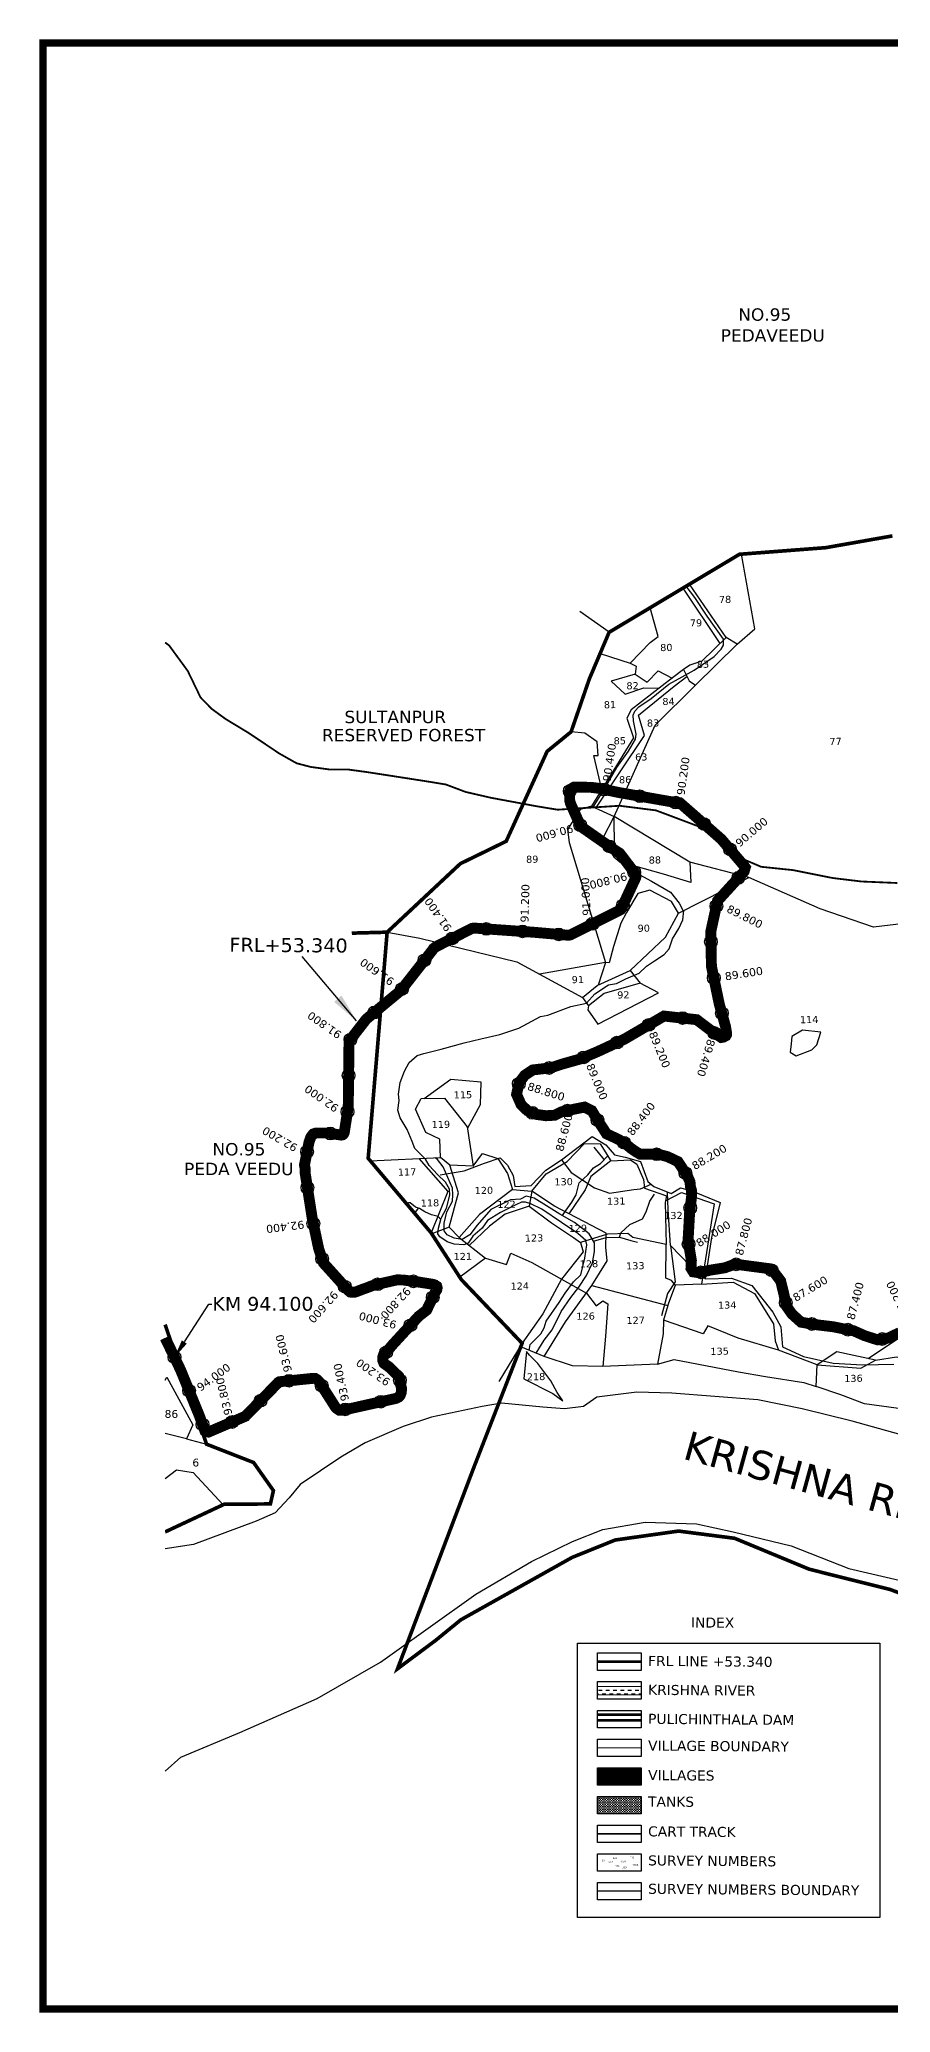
# Model space of a CAD drawing. Header units: inches. Extents: x 375993 to 382005, y 1845847 to 1851272.
# Drawn here: x 375993 to 378334, y 1845847 to 1851272 of the extents above; entities that cross this region are included whole.
import ezdxf
from ezdxf import colors
from ezdxf.entities.mleader import LeaderData, LeaderLine
from ezdxf.math import Vec2, Vec3

# ---------------------------------------------------------------- set-up
doc = ezdxf.new("R2010")
doc.units = ezdxf.units.IN
doc.header["$MEASUREMENT"] = 0
doc.header["$PDMODE"] = 32
doc.header["$PDSIZE"] = 35
for name, color, linetype in [('BND', 6, 'Continuous'), ('FRL', 3, 'Continuous'), ('NALA', 4, 'Continuous'), ('points', 161, 'Continuous'), ('ROAD', 1, 'Continuous'), ('ROADS', 50, 'Continuous'), ('SY.AREA', 7, 'Continuous'), ('TEXT', 7, 'Continuous'), ('VILLAGE AREA', 1, 'Continuous')]:
    doc.layers.add(name, color=color, linetype=linetype)
doc.styles.get("Standard").update_dxf_attribs({"font": 'verdana.ttf'})
doc.linetypes.add('FENCELINE2', pattern='A,0.25,-0.1,[132,ltypeshp.shx,S=0.1,R=0,X=-0.1,Y=0],-0.1,1', length=1.45)
doc.dimstyles.get("Standard").update_dxf_attribs({"dimtxt": 0.18, "dimasz": 0.18, "dimexe": 0.18, "dimexo": 0.0625, "dimgap": 0.09, "dimtad": 0, "dimtih": 1, "dimtoh": 1, "dimdec": 4, "dimzin": 0, "dimdsep": 46, "dimtxsty": 'Standard', "dimcen": 0.09, "dimadec": 0, "dimazin": 0, "dimtfac": 1, "dimtdec": 4, "dimtofl": 0, "dimtmove": 0, "dimatfit": 3, "dimfxl": 1, "dimtolj": 1, "dimtzin": 0, "dimarcsym": 0})

msp = doc.modelspace()

# ---------------------------------------------------------------- hatches: boundary and pattern name
h = msp.add_hatch()
h.set_pattern_fill('DASH', color=4, scale=80.853374)
h.set_pattern_definition([(0, (328089.206, 1598513.345), (10.10667175, 10.10667175), [10.10667175, -10.10667175])])
h.paths.add_polyline_path([(377528.3, 1846743.2), (377528.3, 1846720.2), (377647.9, 1846720.2), (377647.9, 1846743.2)])
h = msp.add_hatch()
h.set_pattern_fill('DASH', color=4, scale=26.951125)
h.set_pattern_definition([(0, (328089.2058, 1598513.345), (3.36889058, 3.36889058), [3.36889058, -3.36889058])])
h.paths.add_polyline_path([(377528.3, 1846441.2), (377528.3, 1846393.3), (377647.9, 1846393.3), (377647.9, 1846441.2)])
at = {"layer": 'VILLAGE AREA', "linetype": 'ByBlock'}
h = msp.add_hatch(dxfattribs=at)
h.set_pattern_fill('ANSI31', color=256, scale=23.918281, angle=68.5464)
h.set_pattern_definition([(113.5464313, (290110.3393, 1406146.967), (-2.740845584, -1.194395563), [])])
h.paths.add_polyline_path([(377647.9, 1846472.1), (377647.9, 1846520.1), (377528.3, 1846520.1), (377528.3, 1846472.1)])

# ---------------------------------------------------------------- linework, layer by layer
at = {"const_width": 20}
msp.add_lwpolyline([(376003, 1851262.3), (381995.1, 1851262.3), (381995.1, 1845856.9), (376003, 1845856.9)], close=True, dxfattribs=at)
at = {"color": 4}
for points in [[(378396.6, 1847426.4), (378228.5, 1847472.7), (378090.9, 1847507.4), (377969.2, 1847532), (377732.5, 1847550.2), (377636.5, 1847552.4), (377526.7, 1847538.7), (377490.1, 1847513.6), (377437.5, 1847506.8), (377378.1, 1847511.3), (377263.7, 1847522.7), (377211.1, 1847513.6), (377158.6, 1847502.2), (377071.7, 1847483.9), (376993.9, 1847458.8), (376888.7, 1847413.1), (376822.4, 1847374.3), (376710, 1847298.5), (376680.3, 1847261.9), (376641.4, 1847220.8), (376588.8, 1847198), (376416.8, 1847133.7), (376338.7, 1847121.7)], [(376338.7, 1846510.9), (376382.2, 1846548.7), (376544.5, 1846617.3), (376756.8, 1846710.8), (376931.6, 1846810.6), (377193.7, 1846997.7), (377346.3, 1847086.8), (377459.5, 1847142.5), (377543.2, 1847175), (377659.5, 1847195.2), (377800.6, 1847190.5), (377901.4, 1847168.9), (378061.1, 1847130.1), (378219.3, 1847068.2), (378488.3, 1847005.6), (378706.8, 1846933.8), (378853.6, 1846904.2), (379034.7, 1846840.3), (379412.9, 1846644.8), (379594, 1846566.8), (379861.6, 1846395.3), (379965.2, 1846299.7)]]:
    msp.add_lwpolyline(points, dxfattribs=at)
at = {"color": 0}
for points in [[(377473.3, 1846862.7), (378304.6, 1846862.7), (378304.6, 1846108.4), (377473.3, 1846108.4)], [(377528.3, 1846835.6), (377647.9, 1846835.6), (377647.9, 1846787.7), (377528.3, 1846787.7)], [(377528.3, 1846756.8), (377647.9, 1846756.8), (377647.9, 1846708.8), (377528.3, 1846708.8)], [(377528.3, 1846677.9), (377647.9, 1846677.9), (377647.9, 1846629.9), (377528.3, 1846629.9)], [(377528.3, 1846599), (377647.9, 1846599), (377647.9, 1846551), (377528.3, 1846551)], [(377528.3, 1846520.1), (377647.9, 1846520.1), (377647.9, 1846472.1), (377528.3, 1846472.1)], [(377528.3, 1846441.2), (377647.9, 1846441.2), (377647.9, 1846393.3), (377528.3, 1846393.3)], [(377528.3, 1846362.4), (377647.9, 1846362.4), (377647.9, 1846314.4), (377528.3, 1846314.4)], [(377528.3, 1846283.5), (377647.9, 1846283.5), (377647.9, 1846235.5), (377528.3, 1846235.5)], [(377528.3, 1846204.6), (377647.9, 1846204.6), (377647.9, 1846156.6), (377528.3, 1846156.6)]]:
    msp.add_lwpolyline(points, close=True, dxfattribs=at)
at = {"color": 4, "const_width": 2.7}
for points in [[(377647.9, 1846743.2), (377528.3, 1846743.2)], [(377647.9, 1846720.2), (377528.3, 1846720.2)]]:
    msp.add_lwpolyline(points, dxfattribs=at)
at = {"color": 0, "linetype": 'FENCELINE2', "ltscale": 80, "const_width": 7.18}
for points in [[(377647.9, 1846666), (377528.3, 1846666)], [(377647.9, 1846650.4), (377528.3, 1846650.4)]]:
    msp.add_lwpolyline(points, dxfattribs=at)
at = {"layer": 'BND', "lineweight": 30}
for points, const_width in [([(376949.5, 1848817.6), (377150.8, 1849006), (377276.9, 1849067.5), (377389.6, 1849314.8), (377455.5, 1849368.5), (377505.7, 1849513.9), (377560.1, 1849642.2), (377918.7, 1849856.7), (378155.9, 1849874.9), (378339.6, 1849907.2)], 10), ([(378429.8, 1846973.9), (378334, 1847009.9), (378110.5, 1847066), (377905.3, 1847151), (377751.3, 1847170.8), (377577, 1847146.3), (377458.2, 1847098.3), (377152, 1846926.7), (377082.8, 1846870.2), (376978, 1846792.1), (377187, 1847343.3), (377320.8, 1847687.1), (377153.7, 1847862.1), (377070.7, 1847990.6), (376897.3, 1848195.9), (376949.5, 1848817.6), (376852.3, 1848815)], 10), ([(376338.7, 1847169.1), (376340.4, 1847169.3), (376501.7, 1847244.8), (376628.3, 1847245.4), (376636.6, 1847282.1), (376582.1, 1847359.3), (376452.8, 1847409.7), (376369.6, 1847647.3), (376338.7, 1847738.5)], 10), ([(377647.9, 1846575), (377528.3, 1846575)], 2.39)]:
    msp.add_lwpolyline(points, dxfattribs=dict(at, const_width=const_width))
at = {"layer": 'BND'}
for points in [[(377560.1, 1849642.2), (377479.3, 1849699.4)], [(377320.8, 1847687.1), (377256.4, 1847582.4)]]:
    msp.add_lwpolyline(points, dxfattribs=at)
at = {"layer": 'FRL', "color": 84}
for points, const_width in [([(376338.7, 1847702.1), (376381.1, 1847614.2), (376432.1, 1847490), (376448.1, 1847446.4), (376451.9, 1847444.4), (376457.8, 1847443), (376559.4, 1847486.5), (376643.1, 1847572.2), (376647.3, 1847576.1), (376650.4, 1847579.9), (376653.1, 1847581.4), (376744.4, 1847590.7), (376751.3, 1847590.7), (376754.8, 1847588.8), (376758.2, 1847586.1), (376762.8, 1847581.1), (376807.5, 1847511.1), (376811.8, 1847507.2), (376814.1, 1847505.7), (376817.5, 1847503.4), (376823.3, 1847503.4), (376850.6, 1847508.2), (376974, 1847535.7), (376981.7, 1847539.5), (376985, 1847543.4), (376986.7, 1847547.2), (376988.3, 1847551.6), (376988.8, 1847557.1), (376988.8, 1847564.7), (376986.1, 1847574.6), (376984.5, 1847587.2), (376981.7, 1847595.9), (376953.8, 1847622.8), (376945, 1847628.8), (376940.6, 1847632.1), (376937.3, 1847640.3), (376937.3, 1847648.5), (376939.5, 1847655.1), (376946.6, 1847662.2), (376955.9, 1847673.2), (376965.8, 1847684.7), (377036.2, 1847761.3), (377058.3, 1847778.6), (377081.6, 1847827.3), (377085.9, 1847833.8), (377087.2, 1847839.7), (377085.9, 1847844.1), (377084.4, 1847845), (377080.9, 1847847.5), (377075, 1847849.4), (377060.1, 1847851.8), (377035.8, 1847855.6), (376994, 1847861.2), (376976.6, 1847861.5), (376914.3, 1847847.5), (376906.2, 1847844.7), (376894.6, 1847840.1), (376882.8, 1847836), (376866.9, 1847829.8), (376860.1, 1847827.6), (376855.4, 1847827.6), (376850.4, 1847827.6), (376847.6, 1847828.2), (376839.5, 1847835.7), (376774.4, 1847907.9), (376761.2, 1847947), (376743.3, 1848031.4), (376723.9, 1848155.7), (376723.9, 1848168), (376722.1, 1848177.4), (376734.6, 1848240.3), (376739.4, 1848253.8), (376742.8, 1848258.8), (376746.3, 1848262.9), (376754.1, 1848265.4), (376767.3, 1848265.4), (376783.4, 1848265.4), (376823.7, 1848259.7), (376827.1, 1848260.4), (376828.6, 1848261.4), (376829.8, 1848263), (376831.6, 1848267.1), (376842.5, 1848337.3), (376844.6, 1848517.3), (376892.1, 1848578.5), (376987.1, 1848657.2), (377074.7, 1848768.9), (377077.3, 1848772.9), (377083.5, 1848777.5), (377182.9, 1848828), (377186.1, 1848828.6), (377190.6, 1848828.8), (377354.1, 1848817.3), (377442.7, 1848809.6), (377443.9, 1848809.6), (377446.9, 1848809.6), (377450.9, 1848809.5), (377454, 1848810.3), (377590.3, 1848878.5), (377591.9, 1848879.5), (377593.8, 1848882), (377631, 1848962.3), (377633.1, 1848966.8), (377633.8, 1848969.5), (377633.8, 1848972.9), (377633.3, 1848975), (377632.2, 1848978.3), (377589.4, 1849034.5), (377570.8, 1849046.5), (377482.1, 1849108.3), (377453.9, 1849171.6), (377451.5, 1849181.1), (377451.5, 1849192.1), (377451, 1849203.6), (377453.4, 1849208.9), (377455.8, 1849211.8), (377459.6, 1849214.1), (377462.9, 1849216.1), (377473.5, 1849216.1), (377509.3, 1849216), (377531.5, 1849213.2), (377587.1, 1849201.6), (377748.9, 1849173.1), (377755, 1849173.1), (377758.9, 1849169.7), (377868.7, 1849073.4), (377928.2, 1849003.9), (377934.8, 1848995.5), (377931.6, 1848984.7), (377911.8, 1848962.4), (377858.2, 1848903.6), (377839.7, 1848818.6), (377840.4, 1848786.8), (377841.6, 1848723.7), (377863.1, 1848620.3), (377880.3, 1848558.4), (377882.8, 1848543.3), (377882.8, 1848535.2), (377881.3, 1848532.6), (377874.7, 1848529.1), (377868.6, 1848528.1), (377848.4, 1848541.2), (377801, 1848577), (377711, 1848587), (377602.5, 1848523.6), (377528, 1848489), (377479.8, 1848468.7), (377448.5, 1848459.9), (377428.1, 1848454.1), (377399.6, 1848444.6), (377350.1, 1848438.8), (377328.2, 1848424.3), (377312.2, 1848403.1), (377305.6, 1848371.8), (377318, 1848343.4), (377335.5, 1848326.7), (377359.6, 1848316.5), (377386.5, 1848312.9), (377410.6, 1848314.3), (377429.5, 1848323.8), (377492.4, 1848336.7), (377512.8, 1848326.5), (377528.1, 1848301), (377542.7, 1848279.2), (377552.9, 1848263.1), (377571.8, 1848254.4), (377587.1, 1848247.1), (377605.3, 1848236.2), (377618.5, 1848224.6), (377633, 1848214.4), (377645.4, 1848207.1), (377662.9, 1848207.1), (377695.8, 1848206.9), (377720.6, 1848200.4), (377749.7, 1848186.6), (377775.8, 1848146.7), (377782.7, 1848131.2), (377783.9, 1848117.8), (377786.8, 1848107.3), (377787.2, 1848092.3), (377784.3, 1848068.3), (377781.5, 1848045.4), (377777.3, 1847969.2), (377777.3, 1847969.2), (377777.3, 1847969.2), (377786.5, 1847914.7), (377785.3, 1847893.6), (377791.5, 1847883.6), (377807.7, 1847881.2), (377840.1, 1847888.6), (377878.7, 1847894.8), (377906.1, 1847904.8), (378003.4, 1847892), (378017.1, 1847878.3), (378032.1, 1847858.4), (378039.5, 1847828.6), (378048.2, 1847788.8), (378063.2, 1847767.6), (378088.1, 1847745.2), (378132.9, 1847737.8), (378175.2, 1847732.8), (378232.5, 1847721.6), (378263.6, 1847707.9), (378298.5, 1847696.7), (378328.4, 1847701.7), (378359.5, 1847716.6)], 30), ([(377647.9, 1846811.7), (377528.3, 1846811.7)], 7.18)]:
    msp.add_lwpolyline(points, dxfattribs=dict(at, const_width=const_width))
at = {"layer": 'NALA'}
for points in [[(377516.3, 1849161.7), (377547.4, 1849211.4), (377581, 1849270), (377613.4, 1849315.6), (377632.3, 1849347.9), (377634.9, 1849361.7), (377627.6, 1849399.2), (377625.9, 1849414.1), (377630.8, 1849425.7), (377642.1, 1849437.6), (377675.7, 1849460), (377724.2, 1849499.4), (377760.7, 1849519.7), (377794.4, 1849538.5), (377848.7, 1849575.8), (377868.6, 1849595.8), (377874.9, 1849606.8), (377874.5, 1849623.4), (377829.8, 1849686.7), (377796.1, 1849738.2), (377772.3, 1849769.1)], [(377340.4, 1847667.7), (377342.5, 1847683.7), (377359.8, 1847700.6), (377372.7, 1847712.8), (377381.4, 1847730), (377387.3, 1847747.8), (377422.7, 1847799.7), (377439.2, 1847825.1), (377462.5, 1847856.3), (377482.1, 1847875.3), (377493.1, 1847921), (377498.6, 1847957.5), (377496.1, 1847970), (377474.1, 1847988.9), (377429, 1848019.2), (377374.8, 1848055.6), (377344.6, 1848070.5), (377330.3, 1848075.4), (377319.5, 1848075.1), (377303.7, 1848068), (377260.9, 1848046.6), (377226, 1848024.9), (377210.5, 1848003.5), (377185.4, 1847981.9), (377172.7, 1847962.3), (377160.8, 1847957.5), (377134, 1847959.8), (377114.5, 1847966.2), (377094.3, 1847980), (377088.5, 1847988.4), (377091, 1848003.8), (377097.8, 1848031.3), (377113.2, 1848058.9), (377122.1, 1848094.4), (377121.2, 1848110.8), (377110, 1848129.9), (377087.9, 1848151.7), (377065.5, 1848176.1), (377054.9, 1848193.5), (377025.2, 1848223), (377018, 1848242.2), (377004.2, 1848275.5), (376985.3, 1848307.5), (376979.2, 1848327.8), (376982.7, 1848354.7), (376980.6, 1848372.2), (376985.1, 1848404.6), (376997.6, 1848435.5), (377010.2, 1848459.7), (377032, 1848478.3), (377050.6, 1848484.4), (377098.2, 1848496.2), (377161.6, 1848512.9), (377206.9, 1848524.1), (377259.6, 1848536), (377311.6, 1848553.5), (377371.2, 1848585.8), (377391.1, 1848589.1), (377454.9, 1848613.1), (377498, 1848622), (377520.8, 1848648.1), (377558.4, 1848672.7), (377580, 1848676.6), (377606.5, 1848689.1), (377643.1, 1848705.2), (377662.6, 1848724.4), (377685.1, 1848739.1), (377711.2, 1848755.9), (377725.1, 1848772.1), (377734.2, 1848799.6), (377751.9, 1848827.8), (377763.3, 1848851.4), (377765.9, 1848877.2)], [(377556.5, 1848202.7), (377546.9, 1848192.7), (377519.3, 1848226.8)], [(377359.5, 1847659.8), (377381.1, 1847695.4), (377403.3, 1847724.3), (377428.4, 1847774.9), (377454.9, 1847813.5), (377476.6, 1847841.3), (377498.1, 1847873.4), (377514.5, 1847908.4), (377520.1, 1847939.2), (377519.6, 1847963.1), (377505.4, 1847987.8), (377464.9, 1848019.4), (377424.1, 1848041.9), (377388.3, 1848065), (377354, 1848086.2), (377332.2, 1848092), (377316.5, 1848083.7), (377289.2, 1848082), (377235.1, 1848054.7), (377197.3, 1848012.4), (377177.3, 1847985.3), (377156, 1847972.3), (377134.3, 1847975.9), (377114.7, 1847985.7), (377106.5, 1847996.3), (377106.1, 1848017.9), (377114, 1848048.8), (377129.3, 1848077.6), (377130.6, 1848095.8), (377129.1, 1848114), (377103.4, 1848172), (377087.7, 1848192.1), (377081.6, 1848197.5)], [(377431.3, 1848037.9), (377457.7, 1848075.6), (377469.9, 1848095.6), (377477.9, 1848128.1), (377502, 1848150.7), (377517.4, 1848169.2), (377536.1, 1848181.4), (377556.5, 1848202.7)], [(377096.8, 1848027.2), (377089.9, 1848036.1), (377071.3, 1848040.6), (377053, 1848049), (377038.6, 1848057.5), (377027.3, 1848061.1), (377012.9, 1848073.1), (377008, 1848073), (377002.8, 1848071)], [(377034.9, 1848058.7), (377024.8, 1848044.9)], [(377588.5, 1847979.2), (377592.3, 1847990.5), (377616.7, 1848013.5), (377651.7, 1848029.5), (377662.5, 1848049), (377672.4, 1848078), (377684.8, 1848097.5)], [(377517.1, 1847967.6), (377552.4, 1847978.5), (377588.5, 1847979.2), (377620, 1847969.5), (377638.6, 1847965)]]:
    msp.add_lwpolyline(points, dxfattribs=at)
at = {"layer": 'points'}
for p in [(377451.9, 1849205.6), (377546.7, 1849210), (377645, 1849191.4), (377743.5, 1849174.1), (377480.6, 1849111.8), (377821.4, 1849114.8), (377561, 1849053.3), (377892.9, 1849045.2), (377629.3, 1848982), (377915.9, 1848967), (377598, 1848891.1), (377855.2, 1848889.6), (377128.9, 1848800.6), (377222.2, 1848826.6), (377321.9, 1848819.6), (377421.6, 1848811.5), (377514.3, 1848840.5), (377840.3, 1848791.3), (377052.1, 1848740.1), (377848.2, 1848692), (376990.4, 1848661.4), (376914.2, 1848596.8), (377762.2, 1848581.3), (377870.3, 1848594.5), (377669.2, 1848562.6), (377849.7, 1848540.4), (376848.4, 1848522.2), (377490.5, 1848473.2), (377581.8, 1848514), (376843.5, 1848423.5), (377395, 1848444.1), (377311.8, 1848401.2), (376840.4, 1848323.7), (377349.1, 1848320.9), (377445.3, 1848327), (376793, 1848264), (377527.8, 1848301.5), (376729.3, 1848213.8), (377601.2, 1848238.7), (377690.9, 1848207), (377770.1, 1848155.4), (376730.2, 1848115.2), (377783.2, 1848059.3), (376746.4, 1848016.5), (377778.9, 1847959.7), (376770.5, 1847919.6), (377812.7, 1847882.3), (377909.7, 1847904.3), (378007.3, 1847888.1), (376833.1, 1847842.8), (376923.2, 1847849.5), (377021.6, 1847857.5), (377075, 1847813.5), (378046.1, 1847798.8), (377013.7, 1847736.8), (378118, 1847740.2), (378216.8, 1847724.7), (376946.8, 1847662.5), (378311.7, 1847698.9), (376364.5, 1847648.7), (376404.5, 1847557.1), (376679.5, 1847584.1), (376769.7, 1847570.4), (376984.7, 1847585.6), (376601.4, 1847529.5), (376834.4, 1847505.3), (376932.1, 1847526.3), (376441.5, 1847464.2), (376522.7, 1847470.8)]:
    msp.add_point(p, dxfattribs=at)
at = {"layer": 'ROAD'}
for points in [[(377094.9, 1848150.4), (377161.3, 1848161), (377217, 1848182.8), (377260.3, 1848197.4), (377280.2, 1848177.2), (377295.8, 1848148.9), (377301, 1848118), (377345.7, 1848121.2), (377386.1, 1848163.3), (377429.1, 1848191.7), (377513.8, 1848255.4), (377551, 1848233.3), (377574.5, 1848205.1), (377604.5, 1848198.8), (377646.1, 1848187.1), (377666.7, 1848132.5), (377683.1, 1848117.9), (377730.5, 1848099.4), (377756.6, 1848114.9), (377787.7, 1848106.3), (377865.3, 1848074.7), (377842, 1847977.9), (377824.3, 1847864.5), (377896.5, 1847866), (377953.2, 1847846.5), (378010.9, 1847773.2), (378032.4, 1847732.4), (378037, 1847677.4), (378094.9, 1847651.1), (378176.8, 1847632.2), (378257.2, 1847628.1), (378343.2, 1847629.9)], [(377429.1, 1848191.7), (377455.5, 1848157.2), (377520.1, 1848115), (377561.6, 1848100.4), (377628.2, 1848110.3), (377646.1, 1848112.2), (377675.9, 1848124.3)], [(377824.3, 1847864.5), (377784.2, 1847899.6), (377729.1, 1847955.8), (377722.5, 1848055.4), (377721, 1848103.1)], [(377729.1, 1847955.8), (377741.5, 1847856.3), (377720.4, 1847823.8), (377704.5, 1847762.7)]]:
    msp.add_lwpolyline(points, dxfattribs=at)
at = {"layer": 'ROAD', "color": 0}
msp.add_lwpolyline([(377647.9, 1846180.6), (377528.3, 1846180.6)], dxfattribs=at)
at = {"layer": 'ROADS', "color": 40, "const_width": 5}
for points in [[(376338.7, 1849614.1), (376349.6, 1849606.2), (376401, 1849535.9), (376436.3, 1849462.8), (376467.6, 1849431.1), (376505.2, 1849403.7), (376568.5, 1849365.4), (376652.5, 1849309.1), (376700.4, 1849282.1), (376739.1, 1849272), (376791.6, 1849264.9), (376842.1, 1849264.9), (376894.9, 1849257.7), (376957.7, 1849248), (377065.7, 1849231.2), (377110.7, 1849223.8), (377165.2, 1849203.3), (377235.5, 1849187.1), (377358.9, 1849164.2), (377418.4, 1849154.4), (377588.7, 1849165.2), (377688.9, 1849152.6), (377807.8, 1849107.9), (377888.8, 1849050.7), (377915.4, 1849024.3), (377978.3, 1848997.4), (378065.2, 1848988.4), (378175.6, 1848966.5), (378253.9, 1848957), (378353.2, 1848952.8)], [(377647.9, 1846338.4), (377528.3, 1846338.4)]]:
    msp.add_lwpolyline(points, dxfattribs=at)
at = {"layer": 'SY.AREA'}
for points in [[(377912.8, 1849609.3), (377961.1, 1849652), (377924, 1849857.1)], [(377865.5, 1849611.7), (377763.4, 1849763.8)], [(377882.1, 1849627.8), (377781.5, 1849774.7)], [(377535.2, 1849583.5), (377618.5, 1849557.7), (377673.3, 1849614.1), (377695.4, 1849630.3), (377673.3, 1849709.9)], [(377782.4, 1849010.3), (377574, 1849135.3), (377686.8, 1849386.6), (377798.2, 1849496.8), (377912.8, 1849609.3), (377882.1, 1849627.8), (377814.8, 1849562.4), (377782.4, 1849551.6), (377764.6, 1849540), (377779.9, 1849508.8), (377798.2, 1849496.8)], [(377764.6, 1849540), (377734.8, 1849516.9), (377620.7, 1849429.1), (377608.8, 1849406.4), (377626.8, 1849351.7), (377511.5, 1849163.8), (377574, 1849135.3)], [(377523.4, 1849158.4), (377657.1, 1849358.2), (377640.7, 1849414.2), (377739.3, 1849494.5), (377774.2, 1849520.6)], [(377631.7, 1849527), (377566.2, 1849507.9), (377603.9, 1849471.9), (377655.5, 1849489.4), (377697.7, 1849488.3)], [(377618.5, 1849557.7), (377634.5, 1849549.4), (377631.7, 1849527), (377665.1, 1849505.4), (377695.4, 1849536.2), (377733.9, 1849516.2)], [(377540.1, 1849210.4), (377518.4, 1849303.2), (377530.2, 1849303.4), (377526.9, 1849341.2), (377493.6, 1849364.9), (377455.5, 1849368.5)], [(377511.5, 1849163.8), (377480.2, 1849155.3), (377445.3, 1849099.5), (377450.3, 1849063.8), (377550.4, 1848734.1)], [(377751.1, 1848869.7), (377944.1, 1848967.6), (377782.4, 1849010.3), (377784.7, 1848954.2), (377710, 1848977.4), (377604.8, 1849006.6), (377574.6, 1849049.8), (377573.9, 1849136.4), (377541.5, 1849073.9), (377572.9, 1849025.1), (377610.7, 1848993.3), (377676.6, 1848957.6), (377729, 1848927.2), (377753.3, 1848897.3), (377763.4, 1848875.9)], [(378812.4, 1849038.5), (378634.3, 1849034.5), (378556, 1848863.9), (378287.2, 1848831), (378141, 1848881.4), (377944.1, 1848967.6)], [(377618.3, 1848711.9), (377715.4, 1848803.8), (377751.1, 1848869.7), (377731.4, 1848901.9), (377672.2, 1848933.3), (377638.7, 1848923.6), (377608.3, 1848871.3), (377592, 1848842.8), (377571.9, 1848778.4), (377560.5, 1848733.2), (377550.4, 1848734.1), (377530.2, 1848672.1)], [(376949.5, 1848817.6), (377039.4, 1848801), (377306.2, 1848735.7), (377487.1, 1848638.4), (377503.3, 1848615.1), (377501.3, 1848603.8), (377529.1, 1848565.1), (377696.1, 1848650.6), (377646, 1848677.6), (377546.5, 1848648.6), (377503.3, 1848615.1)], [(377550.4, 1848734.1), (377368.4, 1848702.3)], [(377487.1, 1848638.4), (377526.9, 1848670.7), (377618.3, 1848711.9), (377646, 1848677.6)], [(377051.4, 1848360.5), (377124.5, 1848413), (377206.8, 1848405.8), (377205.4, 1848343.3), (377170.6, 1848279)], [(376903, 1848189.1), (377095.9, 1848198.2), (377094, 1848248.2), (377056.1, 1848267), (377027.9, 1848330.7), (377043.4, 1848360.4), (377107.7, 1848360.9), (377170, 1848282.7), (377185.7, 1848174.2), (377122.2, 1848177.4), (377095.9, 1848198.2)], [(377294.4, 1848110.2), (377347.4, 1848105.7), (377387.3, 1848153.1), (377444.7, 1848187.3), (377492.8, 1848236.5), (377535.7, 1848235.6), (377565.2, 1848188.9), (377509.8, 1848145.8), (377494.5, 1848108.9), (377449.3, 1848043.6)], [(377036.3, 1848195.4), (377116.8, 1848104.7), (377070.7, 1847990.6)], [(377185.7, 1848174.2), (377211.9, 1848209.3), (377254.2, 1848195), (377281, 1848154.5), (377294.4, 1848110.2), (377203.8, 1848041.4), (377148, 1847977.8), (377119.7, 1848006.6), (377072.4, 1847987.9)], [(377119.7, 1848006.6), (377145.4, 1848100.8), (377122.2, 1848177.4)], [(377565.2, 1848188.9), (377618.7, 1848191.8), (377636.8, 1848179.7), (377654.7, 1848137.2), (377657.9, 1848114.1), (377718.1, 1848093), (377714.1, 1848074.2), (377717.5, 1847958.6)], [(377340.2, 1848064.5), (377274.6, 1848042.6), (377231.5, 1848009.6), (377174.9, 1847956.4)], [(377512.7, 1847846.4), (377554.9, 1847914.1), (377550.7, 1847951.1), (377551.7, 1847990.3), (377409.9, 1848064.1), (377347.4, 1848105.7), (377340.2, 1848064.5), (377401.9, 1848018.5), (377461.7, 1847977.8), (377481.6, 1847964.7)], [(377715.1, 1848079.2), (377759.6, 1848101.7), (377849.5, 1848070.6), (377813.9, 1847849.5), (377743.1, 1847846.7)], [(377148, 1847977.8), (377219.7, 1847920.9), (377149.3, 1847868.9)], [(377721.9, 1847790.9), (377743.1, 1847846.7), (377732.1, 1847859.9), (377715.9, 1847866.7), (377717.5, 1847958.6), (377625.1, 1847978.4), (377611.5, 1847988.8), (377556.1, 1847987.6), (377481.6, 1847964.7), (377488.4, 1847938.9), (377429.4, 1847863.3), (377377.6, 1847768), (377320.8, 1847687.1)], [(377219.7, 1847920.9), (377278.1, 1847903.4), (377290, 1847934.9), (377347.7, 1847909.3), (377497.7, 1847825), (377524.3, 1847789.8), (377542.8, 1847803.6), (377556.3, 1847795.8), (377550.5, 1847706.7), (377542.4, 1847623.6), (377459.3, 1847625.4), (377381.9, 1847650.6), (377317, 1847677.3)], [(377381.9, 1847650.6), (377439.8, 1847746.4), (377512.7, 1847846.4), (377721.9, 1847790.9), (377710.2, 1847750.5), (377709.2, 1847713), (377693.1, 1847629.7), (377542.4, 1847623.6)], [(377813.9, 1847849.5), (377901.3, 1847855.7), (377960, 1847824), (378012.7, 1847740.6), (378017.3, 1847694.3), (378025.8, 1847668.6), (377915.3, 1847701.1), (377831.6, 1847735), (377818.6, 1847713.4), (377710.2, 1847750.5)], [(378273.2, 1847645.4), (378446.9, 1847762), (378560.3, 1847807.2), (378711.8, 1847822.8), (378673, 1847756), (378644.3, 1847715.2), (378631.6, 1847635.4)], [(377693.1, 1847629.7), (377738.8, 1847643), (377916.4, 1847608.3), (377989.9, 1847595.6), (378095.6, 1847579), (378129.7, 1847568.1), (378132.1, 1847628), (378025.8, 1847668.6)], [(378132.1, 1847628), (378252.8, 1847618.9), (378293.4, 1847641.1), (378350.4, 1847650.3), (378514.2, 1847609.7), (378489.9, 1847489.7), (378262.4, 1847520.6), (378197.6, 1847545.1), (378129.7, 1847568.1)], [(378293.4, 1847641.1), (378186.4, 1847663.8), (378132.1, 1847628)], [(376338.7, 1847586.1), (376343.7, 1847594.1), (376414.8, 1847462.9), (376397.6, 1847424.7), (376338.7, 1847439)], [(376397.6, 1847424.7), (376452.8, 1847409.7)], [(376338.7, 1847315), (376369.9, 1847339.4), (376416, 1847332.2), (376498.4, 1847243.3)]]:
    msp.add_lwpolyline(points, dxfattribs=at)
for points in [[(378057.8, 1848487.7), (378074.6, 1848477.6), (378118.2, 1848494.3), (378131.9, 1848507.7), (378142.6, 1848543), (378092.5, 1848548.1), (378063, 1848530.8), (378060.8, 1848510.6)], [(377333.3, 1847664.2), (377325.8, 1847589.7), (377405, 1847549.2), (377432.4, 1847528.9), (377416.8, 1847551.7), (377399.8, 1847584), (377363.8, 1847631.6), (377341.4, 1847654.8)]]:
    msp.add_lwpolyline(points, close=True, dxfattribs=at)

# ---------------------------------------------------------------- texts
at = {"layer": 'points', "color": 1}
for s, rotation, p in [('90.400', 81.4418, (377563.9, 1849230.6)), ('90.200', 82.1152, (377767.5, 1849193.1)), ('90.600', 195.5949, (377457.8, 1849114.2)), ('90.800', 193.9447, (377606.5, 1848982.5)), ('91.200', 88.3632, (377338.2, 1848844.1)), ('91.000', 92.7461, (377509.6, 1848863.2)), ('91.400', 125.0275, (377128.8, 1848828.9)), ('89.800', 333.226, (377881.2, 1848874.4)), ('91.600', 145.0391, (376971.2, 1848687)), ('89.600', 8.9437, (377880.3, 1848684.8)), ('91.800', 145.0391, (376826.6, 1848540.8)), ('89.200', 292.6042, (377668.7, 1848539.2)), ('89.400', 253.4409, (377831.4, 1848525.5)), ('89.000', 292.6042, (377496.4, 1848451.3)), ('92.000', 145.0391, (376818.4, 1848338.9)), ('88.800', 342.4417, (377333.3, 1848384.6)), ('88.400', 52.7346, (377624.8, 1848255.7)), ('92.200', 149.9326, (376705.5, 1848231.5)), ('88.600', 75.3074, (377433.4, 1848212.7)), ('88.200', 30.961, (377796, 1848163)), ('92.400', 187.0525, (376720.1, 1848024.7)), ('88.000', 32.497, (377808, 1847950.8)), ('87.800', 75.3074, (377927.4, 1847926.8)), ('92.800', 227.2148, (377000.9, 1847843.5)), ('87.600', 31.1829, (378073.9, 1847800.7)), ('87.400', 75.3074, (378234.5, 1847749.8)), ('87.200', 115.7607, (378387, 1847766.2)), ('92.600', 228.357, (376800.6, 1847833.5)), ('93.000', 165.4124, (376977.4, 1847747.4)), ('93.600', 103.4312, (376687.7, 1847610.8)), ('94.000', 36.1544, (376436, 1847553.9)), ('93.400', 102.0838, (376844.8, 1847530.8)), ('93.200', 145.0391, (376960.4, 1847586)), ('93.800', 103.4312, (376523.9, 1847492.2))]:
    msp.add_text(s, height=22, rotation=rotation, dxfattribs=at).set_placement(p)
at = {"layer": 'points', "color": 6}
msp.add_text('90.000', height=22, rotation=40.5085, dxfattribs=at).set_placement((377919.2, 1849050.3))
at = {"layer": 'TEXT', "color": 0}
for s, p in [('NO.95', (377915.4, 1850499)), ('PEDAVEEDU', (377867.2, 1850441.6)), ('NO.95', (376468.9, 1848203.8)), ('PEDA VEEDU', (376390.9, 1848149.6))]:
    msp.add_text(s, height=34, dxfattribs=at).set_placement(p)
at = {"layer": 'TEXT'}
for s, height, rotation, p in [('78', 19.39, 1.1904, (377862.3, 1849722.5)), ('79', 19.39, 1.1904, (377782.4, 1849658.1)), ('80', 19.39, 1.1904, (377700.8, 1849590.4)), ('83', 19.39, 1.1904, (377801.7, 1849544.3)), ('82', 19.39, 1.1904, (377607.9, 1849485.2)), ('81', 19.39, 1.1904, (377545.9, 1849433.1)), ('84', 19.39, 1.1904, (377706.8, 1849442.1)), ('83', 19.39, 1.1904, (377664.4, 1849382.7)), ('85', 19.39, 1.1904, (377572.8, 1849334)), ('63', 19.39, 1.1904, (377631.8, 1849289.2)), ('77', 19.39, 1.1904, (378166.4, 1849332.2)), ('86', 19.39, 1.1904, (377587.5, 1849226.9)), ('89', 19.39, 1.1904, (377331.9, 1849008.1)), ('88', 19.39, 1.1904, (377669.3, 1849006.1)), ('90', 19.39, 1.1904, (377638.7, 1848818.5)), ('91', 19.39, 1.1904, (377457.4, 1848677.3)), ('92', 19.39, 1.1904, (377582.6, 1848635.2)), ('114', 19.39, 1.1904, (378085.2, 1848567.1)), ('115', 19.39, 1.1904, (377132.8, 1848360.3)), ('119', 19.39, 1.1904, (377072.1, 1848278.8)), ('117', 19.39, 1.1904, (376979.1, 1848148)), ('120', 19.39, 1.1904, (377190.5, 1848097.3)), ('130', 19.39, 1.1904, (377409.8, 1848121.2)), ('118', 19.39, 1.1904, (377042.1, 1848062.9)), ('122', 19.39, 1.1904, (377252.7, 1848059.2)), ('131', 19.39, 1.1904, (377554.4, 1848067.8)), ('129', 19.39, 1.1904, (377448.9, 1847993.1)), ('132', 19.39, 1.1904, (377711.9, 1848028.3)), ('123', 19.39, 1.1904, (377328.4, 1847966.5)), ('121', 19.39, 1.1904, (377132.4, 1847915.8)), ('128', 19.39, 1.1904, (377479.5, 1847895.5)), ('133', 19.39, 1.1904, (377607, 1847890.1)), ('124', 19.39, 1.1904, (377289.1, 1847834.4)), ('134', 19.39, 1.1904, (377859.8, 1847782.2)), ('126', 19.39, 1.1904, (377470.3, 1847751.6)), ('127', 19.39, 1.1904, (377608, 1847740.2)), ('135', 19.39, 1.1904, (377839, 1847655.2)), ('218', 19.39, 1.1904, (377333.9, 1847585.1)), ('136', 19.39, 1.1904, (378207.1, 1847580.5)), ('86', 21.49, 359.5381, (376337.2, 1847482.2)), ('6', 21.5, 359.5381, (376413.6, 1847348.5)), ('25', 4.68, 1.2022, (377540.1, 1846262.2)), ('577', 4.68, 1.2022, (377558.1, 1846258.3)), ('183', 4.68, 1.2022, (377570.3, 1846269.2)), ('854', 4.68, 1.2022, (377593.3, 1846259.9)), ('112', 4.68, 1.2022, (377617.4, 1846270.7)), ('183', 4.68, 1.2022, (377576.1, 1846247.9)), ('203', 4.68, 1.2022, (377596, 1846243.7)), ('1004', 4.68, 1.2022, (377624.4, 1846250.6))]:
    msp.add_text(s, height=height, rotation=rotation, dxfattribs=at).set_placement(p)
for s, height, p in [('SULTANPUR', 34, (376831.9, 1849392.5)), ('SULTANPUR', 34, (376831.9, 1849392.5)), ('RESERVED FOREST', 34.004, (376770, 1849342.5)), ('RESERVED FOREST', 34.004, (376770, 1849342.5))]:
    msp.add_text(s, height=height, dxfattribs=at).set_placement(p)
at = {"layer": 'TEXT', "color": 5}
msp.add_text('FRL+53.340', height=38.49, rotation=359.5381, dxfattribs=at).set_placement((376515.4, 1848764.1))
at = {"layer": 'TEXT', "color": 4}
msp.add_text('KRISHNA RIVER', height=80, rotation=344.5932, dxfattribs=at).set_placement((377759.4, 1847370.6))
at = {"layer": 'TEXT', "color": 0}
for s, p in [('INDEX', (377785.5, 1846905.8)), ('FRL LINE +53.340', (377667.3, 1846800.2)), ('KRISHNA RIVER', (377667.3, 1846720.6)), ('PULICHINTHALA DAM', (377667.3, 1846640.9)), ('VILLAGE BOUNDARY', (377667.3, 1846567.4)), ('VILLAGES', (377667.3, 1846486.1)), ('TANKS', (377667.3, 1846413.5)), ('CART TRACK', (377667.3, 1846331.4)), ('SURVEY NUMBERS', (377667.3, 1846251.6)), ('SURVEY NUMBERS BOUNDARY', (377667.3, 1846173.5))]:
    msp.add_text(s, height=27.63, rotation=359.5381, dxfattribs=at).set_placement(p)

# ---------------------------------------------------------------- leaders
at = {"color": 5}
msp.add_leader([(376865.5, 1848573.7), (376715.3, 1848750.6)], dimstyle='Standard', override={"dimasz": 80, "dimgap": 0.09, "dimtad": 0}, dxfattribs=at)
at = {"layer": 'TEXT', "color": 5}
ml = msp.add_multileader_mtext('Standard', dxfattribs=at)
ml.set_content('KM 94.100', color=5)
ml.set_leader_properties()
ml.build(insert=Vec2(0, 0))
ml.multileader.update_dxf_attribs({"arrow_head_size": 50})
ctx = ml.context
ctx.base_point, ctx.char_height, ctx.arrow_head_size, ctx.plane_origin = Vec3(376466.8, 1847795.2), 38, 50, Vec3(376514.2, 1847888.5)
notes = []
notes.append((ctx, [(0, (1, 1, 0), (376458.8, 1847795.2), (1, 0), 8, [(0, [(376364.5, 1847648.7)], 0, [])])]))
ctx.mtext.insert, ctx.mtext.flow_direction = Vec3(376468.8, 1847814.6), 5
for ctx, leaders in notes:
    for number, flags, end, landing, length, lines in leaders:
        leader = LeaderData()
        leader.index, (leader.has_last_leader_line, leader.has_dogleg_vector, leader.attachment_direction) = number, flags
        leader.last_leader_point, leader.dogleg_vector, leader.dogleg_length = Vec3(end), Vec3(landing), length
        for number, points, colour, breaks in lines:
            line = LeaderLine()
            line.index, line.vertices, line.color, line.breaks = number, Vec3.list(points), colors.encode_raw_color(colour), breaks
            leader.lines.append(line)
        ctx.leaders.append(leader)

doc.saveas('drawing.dxf')
